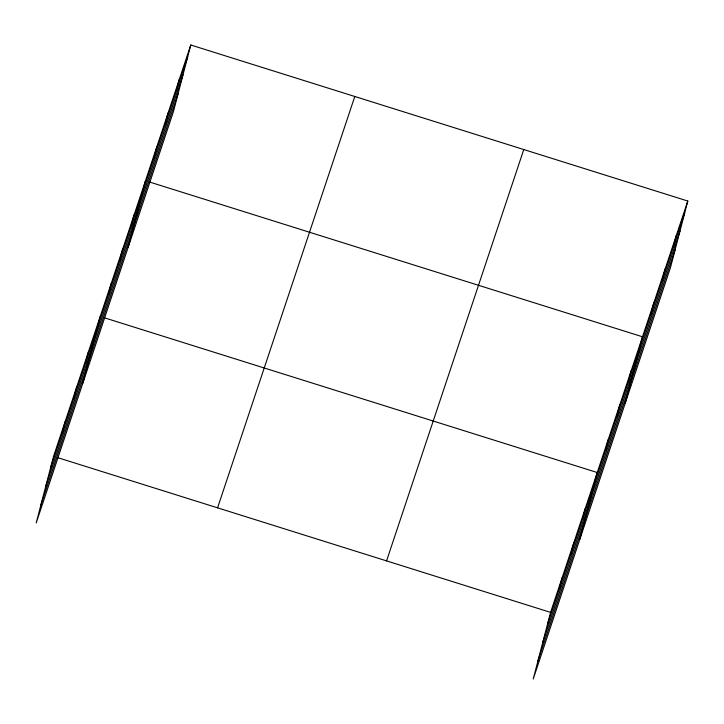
<?xml version="1.0" encoding="UTF-8"?>
<svg xmlns="http://www.w3.org/2000/svg" width="724" height="724" viewBox="0 0 724 724"><rect width="100%" height="100%" fill="white"/><g stroke="black" fill="none" stroke-linecap="round" stroke-linejoin="round"><path stroke-width="1.09" d="M62.155 433.142L65.214 421.377M73.812 398.182L76.88 386.417M85.477 363.213L88.545 351.448M82.853 383.105L100.211 316.488M108.464 294.315L111.532 282.55M119.786 260.378L122.854 248.613M131.107 226.44L134.166 214.675M128.139 247.364L145.488 180.747M153.75 158.574L156.809 146.809M165.072 124.637L168.131 112.872M176.394 90.699L179.452 78.934M190.774 44.997L173.425 111.614L36.2 522.963L53.549 456.346L190.774 44.997L687.8 201.037L670.451 267.654L533.226 679.003L550.575 612.386L687.8 201.037M559.181 589.182L562.24 577.417M570.838 554.222L573.906 542.457M582.503 519.253L585.571 507.488M579.879 539.145L597.237 472.528L103.442 317.501M605.49 450.355L608.558 438.59M616.812 416.418L619.88 404.653M628.133 382.48L631.192 370.715M625.165 403.404L642.514 336.787L149.805 182.095M650.776 314.614L653.835 302.849M662.098 280.677L665.157 268.912M673.411 246.739L676.478 234.974M50.49 468.111L187.706 56.762M45.775 486.211L182.991 74.862M40.915 504.863L178.14 93.514M217.571 507.841L354.796 96.491M386.562 560.892L523.778 149.542M547.516 624.151L684.732 212.802M542.801 642.251L680.017 230.902M537.941 660.894L675.166 249.554M57.866 457.695L550.575 612.386"/></g></svg>
